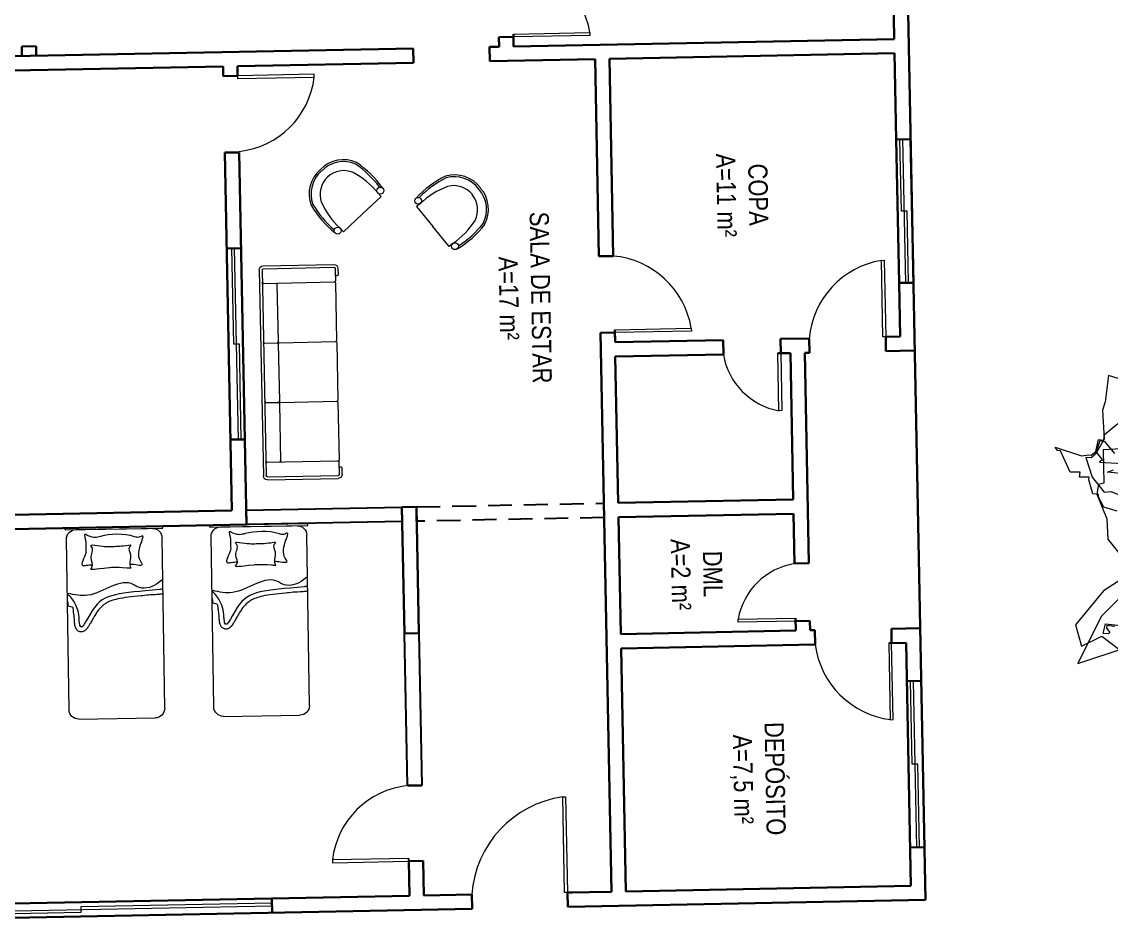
# Model space of a CAD drawing. Header units: metres. Extents: x -71 to 881, y -503 to 661.
# Drawn here: x 101.61 to 113, y -249.38 to -239.96 of the extents above; entities that cross this region are included whole.
import ezdxf

# ---------------------------------------------------------------- set-up
doc = ezdxf.new("R2010")
doc.units = ezdxf.units.M
doc.linetypes.add('ACAD_ISO02W100', pattern=[15, 12, -3])
doc.linetypes.add('CACHE', pattern=[0.375, 0.25, -0.125])
for name, color, linetype, lineweight in [('02. Paredes', 6, 'Continuous', 30), ('03. Esquadria janelas', 2, 'Continuous', 15), ('03. Esquadria Porta', 2, 'Continuous', 15), ('05. Textos', 5, 'Continuous', 0), ('07. Mobiliário', 51, 'Continuous', 5), ('08. Projeção', 1, 'ACAD_ISO02W100', 5)]:
    doc.layers.add(name, color=color, linetype=linetype, lineweight=lineweight)
doc.layers.add('02.b. Parede a demolir', color=1, linetype='CACHE')
doc.layers.add('02.c. Parede a construir', color=5, linetype='Continuous')
doc.layers.add('ARBRE', color=100, linetype='Continuous', lineweight=13, true_color=0x00ff3f)
doc.styles.add('ESC 1.100', font='ARIALN.TTF', dxfattribs={"height": 0.2})

# ---------------------------------------------------------------- blocks, each defined once
blk = doc.blocks.new('camasolteiro02')
for p, q in [((51.1, 0), (-51.1, 0)), ((-51.1, 0), (51.1, 0)), ((-51.1, -2), (-51.1, 0)), ((51.1, -2), (51.1, 0)), ((40, -2), (-51.1, -2)), ((35, -2), (-35, -2)), ((51.1, -2), (-34.1, -2)), ((-50, -190), (-50, -12)), ((50, -190), (50, -12)), ((40, -200), (-40, -200))]:
    blk.add_line(p, q)
for centre, radius, start, end in [((-40, -12), 10, 90, 180), ((40, -12), 10, 0, 90), ((-49, -57.4), 1.23, 90, 142.8431), ((49.1, -69.7), 1.23, 39.6145, 90), ((-40, -190), 10, 180, 270), ((40, -190), 10, 270, 0)]:
    blk.add_arc(centre, radius, start, end)
for points, knots in [([(-15.9, -39), (-16.7, -38.9), (-21.1, -38.7), (-30.8, -41.7), (-24.6, -32.2), (-24.2, -25), (-32.2, -7.2), (-25.5, -11.9), (-11.6, -6.3), (9.3, -7.2), (22.1, -11.9), (31.1, -6.5), (31, -7.8), (30.6, -11.1), (29.4, -14.9), (30.1, -21.2), (28.5, -27.9), (37.9, -40.6), (28.3, -39.2), (25.2, -38.9), (23.1, -38.9), (23, -38.9)], [81.687104, 81.687104, 81.687104, 81.687104, 84.303092, 94.490265, 95.821174, 114.974443, 124.217806, 127.994946, 132.672535, 168.407907, 181.157056, 185.083873, 185.083873, 185.083873, 194.913874, 196.95947, 203.804533, 217.332123, 221.076914, 227.501963, 227.635262, 227.635262, 227.635262, 227.635262]), ([(-12.6, -42.9), (-14.1, -43), (-15.5, -43.2), (-17, -43.3), (-16.9, -43), (-16, -40.9), (-15.4, -35.9), (-18.1, -28.7), (-13.3, -22.6), (-18.2, -18.5), (-7.8, -20.1), (1.6, -20), (11.3, -20.4), (26.3, -17.4), (22.4, -21.5), (22.9, -26.1), (25.9, -32.8), (21.3, -39), (26.3, -44.5), (21.9, -44), (0.5, -41.9), (-12.6, -42.9)], [128.109957, 128.109957, 128.109957, 128.109957, 133.877174, 133.877174, 133.877174, 134.700022, 140.852367, 148.288711, 156.818578, 158.771961, 161.075668, 177.368653, 194.033089, 200.69833, 202.514132, 207.842433, 213.9765, 223.65884, 225.88537, 231.073357, 231.878679, 231.878679, 231.878679, 231.878679]), ([(-50, -64.8), (-49.4, -65.6), (-5, -69.7), (19.9, -66.9), (37.6, -114.5), (38, -91.4), (39.4, -84.5), (43.9, -75.4), (47.1, -71.4), (49.8, -69.5), (49.3, -69), (49.2, -68.7), (49.1, -68.5)], [1.179138, 1.179138, 1.179138, 1.179138, 4.278979, 98.140229, 150.29156, 154.194563, 163.809696, 172.228699, 179.388193, 179.916356, 180.434462, 181.065997, 181.065997, 181.065997, 181.065997]), ([(-50, -70.4), (-50, -70.4), (-49.9, -70.4), (-49.3, -70.6), (-48.7, -70.7), (-48.1, -70.8), (-47.9, -70.8), (-47.5, -70.8), (-47.4, -70.8), (-46.9, -70.9), (-46.5, -70.9), (-45.4, -71), (-44.7, -71.1), (-42.5, -71.3), (-36.1, -71.4), (-32, -71.8), (-29.4, -72), (-22, -72.7), (-17.5, -73.1), (-9.5, -73.9), (-6, -74.4), (-0.3, -75.6), (2, -76.2), (6.1, -77.6), (8, -78.4), (11.4, -80.4), (13, -81.6), (16, -84.4), (17.5, -86.1), (19.4, -88.7), (19.8, -89.3), (20.7, -90.5), (21.1, -91.2), (22.5, -93.4), (23.5, -95.1), (25.2, -98.1), (26, -99.5), (27.3, -101.6), (27.8, -102.5), (28.8, -103.9), (29.2, -104.5), (29.9, -105.5), (30.2, -105.9), (30.9, -106.6), (31.2, -106.9), (31.9, -107.5), (32.3, -107.8), (33, -108.2), (33.4, -108.4), (34.3, -108.7), (34.7, -108.8), (35.7, -108.9), (36.2, -108.9), (37.3, -108.8), (37.8, -108.6), (38.8, -108.2), (39.3, -107.9), (40, -107.3), (40.3, -107), (40.8, -106.3), (41, -106), (41.4, -105.4), (41.5, -105.1), (41.9, -104.2), (42.1, -103.7), (42.4, -102.5), (42.5, -101.9), (42.7, -100.6), (42.7, -100), (42.8, -98.8), (42.9, -98.4), (42.9, -97.6), (42.9, -97.2), (42.9, -96.4), (43, -96.1), (43, -95.2), (43, -94.8), (43, -93.9), (43.1, -93.4), (43.2, -92.5), (43.2, -92), (43.4, -90.6), (43.5, -89.6), (43.7, -88), (43.8, -87.3), (43.9, -86.2), (43.9, -85.6), (44, -84.8), (44, -84.5), (44.1, -83.6), (44.1, -83), (49.1, -81.9), (49.1, -81.4), (49.2, -80), (49.2, -79.3), (49.4, -78), (49.5, -77.5), (49.6, -77), (49.7, -76.9), (49.8, -76.7), (49.8, -76.5), (49.9, -76.3), (50, -76.3), (50, -76.2)], [2.761415, 2.761415, 2.761415, 2.761415, 2.829206, 2.829206, 3.660886, 3.660886, 4.097157, 4.097157, 4.464162, 4.464162, 5.39152, 5.39152, 7.246236, 7.246236, 10.955667, 10.955667, 18.37453, 18.37453, 33.212255, 33.212255, 48.04998, 48.04998, 60.019504, 60.019504, 71.989027, 71.989027, 83.95855, 83.95855, 95.928074, 95.928074, 99.337206, 99.337206, 102.746339, 102.746339, 110.488091, 110.488091, 116.982094, 116.982094, 121.58744, 121.58744, 125.074699, 125.074699, 127.748544, 127.748544, 129.874348, 129.874348, 131.607074, 131.607074, 133.012182, 133.012182, 134.185572, 134.185572, 135.358962, 135.358962, 136.532352, 136.532352, 137.705742, 137.705742, 138.879132, 138.879132, 140.052522, 140.052522, 141.225912, 141.225912, 143.645822, 143.645822, 146.065732, 146.065732, 148.485642, 148.485642, 149.88036, 149.88036, 151.014889, 151.014889, 152.149417, 152.149417, 153.508303, 153.508303, 155.04767, 155.04767, 156.587038, 156.587038, 159.665773, 159.665773, 161.486893, 161.486893, 162.994551, 162.994551, 163.773757, 163.773757, 165.332168, 165.332168, 166.890579, 166.890579, 169.462976, 169.462976, 172.035372, 172.035372, 172.917822, 172.917822, 173.800272, 173.800272, 174.402112, 174.402112, 174.402112, 174.402112])]:
    blk.add_open_spline(points, degree=3, knots=knots)
blk.add_spline([(-49, -56.2), (-43.4, -60.3), (-23.1, -62.6), (-19.7, -60.5), (28.6, -70.8), (49.1, -68.5)], degree=3)
blk = doc.blocks.new('rtry')
for p, q in [((39005.89, 28770.38), (39188.89, 28770.38)), ((39002.39, 28766.88), (39002.39, 28703.88)), ((39004.89, 28766.88), (39004.89, 28703.88)), ((39005.89, 28767.88), (39188.89, 28767.88)), ((39017.89, 28766.88), (39017.89, 28703.88)), ((39070.89, 28766.88), (39070.89, 28755.88)), ((39123.89, 28766.88), (39123.89, 28755.88)), ((39176.89, 28766.88), (39176.89, 28703.88)), ((39189.89, 28766.88), (39189.89, 28703.88)), ((39192.39, 28766.88), (39192.39, 28703.88)), ((39018.89, 28754.88), (39069.89, 28754.88)), ((39070.89, 28753.88), (39070.89, 28703.88)), ((39071.89, 28754.88), (39122.89, 28754.88)), ((39123.89, 28753.88), (39123.89, 28703.88)), ((39124.89, 28754.88), (39175.89, 28754.88)), ((39005.89, 28702.88), (39016.89, 28702.88)), ((39018.89, 28702.88), (39069.89, 28702.88)), ((39071.89, 28702.88), (39122.89, 28702.88)), ((39124.89, 28702.88), (39175.89, 28702.88)), ((39188.89, 28702.88), (39177.89, 28702.88)), ((39005.89, 28700.38), (39011.39, 28700.38)), ((39188.89, 28700.38), (39183.39, 28700.38))]:
    blk.add_line(p, q)
for centre, radius, start, end in [((39005.89, 28766.88), 3.5, 90, 180), ((39188.89, 28766.88), 3.5, 0, 90), ((39005.89, 28766.88), 1, 90, 180), ((39016.89, 28766.88), 1, 0, 90), ((39018.89, 28766.88), 1, 90, 180), ((39069.89, 28766.88), 1, 0, 90), ((39071.89, 28766.88), 1, 90, 180), ((39122.89, 28766.88), 1, 0, 90), ((39124.89, 28766.88), 1, 90, 180), ((39175.89, 28766.88), 1, 0, 90), ((39177.89, 28766.88), 1, 90, 180), ((39188.89, 28766.88), 1, 0, 90), ((39018.89, 28755.88), 1, 180, 270), ((39018.89, 28753.88), 1, 90, 180), ((39069.89, 28755.88), 1, 270, 0), ((39069.89, 28753.88), 1, 0, 90), ((39071.89, 28755.88), 1, 180, 270), ((39071.89, 28753.88), 1, 90, 180), ((39122.89, 28755.88), 1, 270, 0), ((39122.89, 28753.88), 1, 0, 90), ((39124.89, 28755.88), 1, 180, 270), ((39124.89, 28753.88), 1, 90, 180), ((39175.89, 28755.88), 1, 270, 0), ((39175.89, 28753.88), 1, 0, 90), ((39005.89, 28703.88), 3.5, 180, 270), ((39005.89, 28703.88), 1, 180, 270), ((39011.39, 28701.63), 1.25, 270, 90), ((39016.89, 28703.88), 1, 270, 0), ((39018.89, 28703.88), 1, 180, 270), ((39069.89, 28703.88), 1, 270, 0), ((39071.89, 28703.88), 1, 180, 270), ((39122.89, 28703.88), 1, 270, 0), ((39124.89, 28703.88), 1, 180, 270), ((39175.89, 28703.88), 1, 270, 0), ((39177.89, 28703.88), 1, 180, 270), ((39183.39, 28701.63), 1.25, 90, 270), ((39188.89, 28703.88), 3.5, 270, 0), ((39188.89, 28703.88), 1, 270, 0)]:
    blk.add_arc(centre, radius, start, end)
blk = doc.blocks.new('WMF2', base_point=(0, 0.01))
at = {"color": 251, "lineweight": 0, "true_color": 0x636466}
for points in [[(205.76, -70.03), (212.07, -61.12), (204.08, -54.99), (204.77, -53.52), (202.84, -51.25), (195.1, -48.95), (190.12, -45.33), (178.29, -45.44)], [(174.7, -43.59), (173.01, -29.2), (166.39, -14.78), (160.89, -29.58)], [(218.84, -83.17), (228.67, -76.4), (223.08, -70.7), (221.59, -68.47), (214.46, -63.39), (212.7, -59.01), (209.83, -58.98), (210.04, -58.28), (209.88, -57.88), (205.22, -63.07)], [(177.81, -43.34), (178.67, -34.61), (175.87, -21.54), (169.72, -18.91), (168.26, -25.61), (158.55, -28.14)], [(169.87, -28.84), (169.25, -28.23), (167.56, -28.23), (167.56, -27.6), (168.66, -26.5), (170.48, -28.84), (164.64, -34.67)], [(168.04, -30.53), (169.87, -28.84), (169.87, -28.84)], [(220.57, -50.22), (221.79, -50.2), (214.78, -54.92), (213.59, -56.76), (213.1, -57.26), (213.13, -59.1), (215.47, -61.97), (214.27, -63.08), (215.5, -64.29), (215.56, -69.52)], [(202.55, -61.52), (206.05, -57.94), (205.47, -59.78)], [(209.03, -63.15), (213.66, -63.1), (214.86, -61.99), (212.51, -58.47), (212.49, -56.77), (213.57, -55.55), (207.7, -53.3), (201.85, -53.37), (200.78, -55.09), (195.57, -58.07)], [(194.9, -52.85), (198.42, -50.48), (201.82, -51.06), (202.43, -51.55), (203.66, -50.42), (207.69, -52.09), (208.3, -52.68), (210.1, -50.35), (211.21, -51.44), (213, -49.09), (219.97, -50.84), (220.57, -50.22), (220.57, -50.22)]]:
    blk.add_lwpolyline(points, dxfattribs=at)

msp = doc.modelspace()

# ---------------------------------------------------------------- linework, layer by layer
msp.add_line((111.046, -248.589), (110.896, -248.592))
at = {"layer": '02. Paredes'}
for p, q in [((110.796, -235.831), (111.057, -249.139)), ((110.649, -235.984), (110.731, -240.144)), ((106.749, -240.122), (106.599, -240.125)), ((106.599, -240.125), (106.601, -240.224)), ((106.749, -240.092), (106.751, -240.222)), ((106.751, -240.222), (106.749, -240.122)), ((106.751, -240.222), (110.731, -240.144)), ((98.613, -240.381), (105.702, -240.242)), ((101.61, -240.222), (101.76, -240.219)), ((101.61, -240.222), (101.76, -240.219)), ((101.612, -240.322), (101.61, -240.222)), ((101.76, -240.219), (101.762, -240.319)), ((105.702, -240.242), (105.704, -240.392)), ((106.501, -240.226), (106.601, -240.224)), ((106.501, -240.226), (106.504, -240.376)), ((107.754, -240.352), (110.733, -240.293)), ((110.733, -240.293), (110.751, -241.193)), ((103.865, -240.428), (105.704, -240.392)), ((106.504, -240.376), (107.604, -240.355)), ((107.604, -240.355), (107.644, -242.414)), ((107.754, -240.352), (107.794, -242.412)), ((98.466, -240.534), (103.715, -240.431)), ((103.715, -240.431), (103.717, -240.531)), ((103.867, -240.528), (103.717, -240.531)), ((103.865, -240.428), (103.867, -240.528)), ((110.751, -241.193), (110.901, -241.19)), ((110.751, -241.193), (110.901, -241.19)), ((110.781, -242.693), (110.751, -241.193)), ((110.901, -241.19), (110.931, -242.69)), ((103.882, -241.328), (103.732, -241.331)), ((103.882, -241.328), (103.959, -245.217)), ((103.732, -241.331), (103.806, -245.07)), ((103.752, -242.331), (103.902, -242.328)), ((107.794, -242.412), (107.644, -242.414)), ((110.931, -242.69), (110.781, -242.693)), ((110.781, -242.693), (110.792, -243.253)), ((107.81, -243.211), (107.66, -243.214)), ((107.66, -243.214), (107.775, -249.053)), ((107.81, -243.181), (107.812, -243.311)), ((107.81, -243.211), (107.812, -243.311)), ((107.812, -243.311), (107.81, -243.211)), ((110.792, -243.253), (110.642, -243.256)), ((110.642, -243.256), (110.644, -243.406)), ((108.942, -243.289), (107.812, -243.311)), ((108.942, -243.289), (108.945, -243.439)), ((109.842, -243.272), (109.542, -243.277)), ((109.542, -243.277), (109.545, -243.427)), ((109.842, -243.272), (109.845, -243.422)), ((108.945, -243.439), (107.815, -243.461)), ((107.815, -243.461), (107.845, -244.991)), ((109.645, -243.425), (109.515, -243.428)), ((109.645, -243.425), (109.675, -244.955)), ((109.845, -243.422), (109.795, -243.423)), ((109.795, -243.423), (109.838, -245.622)), ((110.944, -243.4), (110.644, -243.406)), ((103.791, -244.33), (103.941, -244.327)), ((109.675, -244.955), (107.845, -244.991)), ((103.806, -245.07), (98.557, -245.173)), ((105.585, -245.035), (105.735, -245.032)), ((105.735, -245.032), (105.585, -245.035)), ((105.585, -245.035), (105.611, -246.355)), ((105.735, -245.032), (105.761, -246.352)), ((109.678, -245.105), (107.848, -245.141)), ((107.848, -245.141), (107.872, -246.361)), ((109.678, -245.105), (109.688, -245.625)), ((103.959, -245.217), (98.71, -245.32)), ((109.838, -245.622), (109.688, -245.625)), ((109.699, -246.195), (109.702, -246.325)), ((109.85, -246.222), (109.7, -246.225)), ((109.85, -246.222), (109.852, -246.322)), ((109.702, -246.325), (107.872, -246.361)), ((109.901, -246.321), (109.852, -246.322)), ((109.904, -246.471), (109.901, -246.321)), ((111.001, -246.299), (110.701, -246.305)), ((110.704, -246.455), (110.701, -246.305)), ((110.704, -246.455), (110.701, -246.305)), ((105.761, -246.352), (105.611, -246.355)), ((110.854, -246.452), (110.674, -246.456)), ((110.854, -246.452), (110.904, -248.992)), ((109.904, -246.471), (107.875, -246.511)), ((107.875, -246.511), (107.925, -249.05)), ((111.012, -246.849), (110.862, -246.852)), ((105.643, -247.945), (105.792, -247.942)), ((111.046, -248.589), (110.896, -248.592)), ((105.658, -248.735), (105.808, -248.732)), ((105.658, -248.735), (105.808, -248.732)), ((105.658, -248.735), (105.665, -249.095)), ((105.665, -249.095), (105.658, -248.735)), ((105.808, -248.732), (105.815, -249.092)), ((107.775, -249.053), (107.315, -249.062)), ((107.315, -249.062), (107.318, -249.212)), ((107.365, -249.061), (107.335, -249.062)), ((110.904, -248.992), (107.925, -249.05)), ((105.665, -249.095), (98.786, -249.229)), ((104.225, -249.123), (104.228, -249.273)), ((106.315, -249.082), (105.815, -249.092)), ((106.315, -249.082), (106.318, -249.232)), ((111.057, -249.139), (107.318, -249.212)), ((106.318, -249.232), (98.639, -249.382))]:
    msp.add_line(p, q, dxfattribs=at)
at = {"layer": '02.b. Parede a demolir'}
msp.add_lwpolyline([(105.738, -245.182), (105.735, -245.032), (107.695, -244.994), (107.698, -245.144)], close=True, dxfattribs=at)
at = {"layer": '02.c. Parede a construir'}
msp.add_lwpolyline([(105.585, -245.035), (105.588, -245.185), (103.959, -245.217), (103.956, -245.067)], close=True, dxfattribs=at)
for points in [[(105.643, -247.945), (105.611, -246.355), (105.761, -246.352), (105.792, -247.942)], [(105.808, -248.732), (105.658, -248.735), (105.657, -248.705)]]:
    msp.add_lwpolyline(points, dxfattribs=at)
at = {"layer": '03. Esquadria janelas'}
for p, q in [((110.806, -241.942), (110.791, -241.193)), ((110.851, -242.692), (110.821, -241.192)), ((110.866, -241.941), (110.806, -241.942)), ((110.881, -242.691), (110.866, -241.941)), ((103.802, -242.33), (103.822, -243.33)), ((103.832, -242.329), (103.871, -244.329)), ((103.822, -243.33), (103.882, -243.328)), ((103.882, -243.328), (103.901, -244.328)), ((110.919, -247.721), (110.902, -246.851)), ((110.966, -248.591), (110.932, -246.851)), ((110.979, -247.72), (110.919, -247.721)), ((110.996, -248.59), (110.979, -247.72)), ((104.226, -249.173), (102.227, -249.212)), ((104.227, -249.203), (100.228, -249.281)), ((102.228, -249.272), (100.228, -249.311)), ((102.227, -249.212), (102.228, -249.272))]:
    msp.add_line(p, q, dxfattribs=at)
at = {"layer": '03. Esquadria Porta'}
for points in [[(107.549, -240.076), (107.549, -240.106), (106.749, -240.122), (106.749, -240.092)], [(104.667, -240.542), (104.667, -240.512), (103.867, -240.528), (103.867, -240.558)], [(110.596, -242.457), (110.626, -242.456), (110.642, -243.256), (110.612, -243.256)], [(108.609, -243.166), (108.61, -243.196), (107.81, -243.211), (107.81, -243.181)], [(109.526, -244.028), (109.515, -243.428), (109.545, -243.427), (109.556, -244.027)], [(109.099, -246.207), (109.699, -246.195), (109.7, -246.225), (109.1, -246.237)], [(110.69, -247.256), (110.72, -247.255), (110.704, -246.455), (110.674, -246.456)], [(107.265, -248.063), (107.295, -248.062), (107.315, -249.062), (107.285, -249.063)], [(104.858, -248.72), (104.858, -248.75), (105.658, -248.735), (105.657, -248.705)]]:
    msp.add_lwpolyline(points, close=True, dxfattribs=at)
at = {"layer": '07. Mobiliário'}
for p, q in [((105.332, -241.752), (105.366, -241.789)), ((105.366, -241.789), (105.17, -241.973)), ((105.777, -241.862), (105.738, -241.893)), ((105.738, -241.893), (105.908, -242.103)), ((104.973, -242.158), (105.17, -241.973)), ((104.939, -242.121), (104.973, -242.158)), ((106.077, -242.312), (105.908, -242.103)), ((106.116, -242.281), (106.077, -242.312))]:
    msp.add_line(p, q, dxfattribs=at)
for centre in [(105.358, -241.728), (105.754, -241.834), (104.913, -242.146), (106.139, -242.309)]:
    msp.add_circle(centre, 0.0357, dxfattribs=at)
for centre, radius, start, end in [((104.973, -241.74), 0.335, 65.8497, 136.0176), ((104.973, -241.74), 0.315, 66.1586, 136.0176), ((104.529, -242.297), 1.04, 34.7716, 56.0301), ((104.949, -241.763), 0.335, 130.3328, 200.5007), ((104.949, -241.763), 0.315, 130.3328, 200.1918), ((104.978, -241.773), 0.254, 67.7598, 132.5679), ((104.669, -242.288), 0.852, 38.9515, 61.6384), ((104.529, -242.297), 1.02, 36.299, 55.9326), ((104.982, -241.769), 0.254, 133.7825, 198.5906), ((106.498, -242.51), 1.04, 116.1341, 137.3926), ((106.498, -242.51), 1.02, 116.2316, 135.8652), ((106.134, -241.898), 0.335, 36.1467, 106.3145), ((106.134, -241.898), 0.315, 36.1467, 106.0057), ((106.36, -242.483), 0.852, 110.5258, 133.2128), ((106.125, -241.93), 0.254, 39.5964, 104.4045), ((106.121, -241.926), 0.254, 333.5737, 38.3818), ((106.154, -241.924), 0.315, 331.9725, 41.8315), ((106.154, -241.924), 0.335, 331.6636, 41.8315), ((105.533, -241.355), 1.04, 210.3202, 231.5787), ((105.533, -241.355), 1.02, 210.4177, 230.0513), ((105.516, -241.494), 0.852, 204.7119, 227.3989), ((105.63, -241.581), 0.852, 304.7654, 327.4523), ((105.632, -241.441), 1.04, 300.5855, 321.844), ((105.632, -241.441), 1.02, 302.1129, 321.7465)]:
    msp.add_arc(centre, radius, start, end, dxfattribs=at)
at = {"layer": '08. Projeção'}
for centre, radius, start, end in [((106.676, -240.213), 0.883, 8.9324, 86.252), ((103.79, -240.44), 0.883, 275.9948, 353.3144), ((107.715, -243.314), 0.906, 9.4458, 84.9904), ((110.745, -243.351), 0.906, 99.4458, 174.9904), ((109.649, -243.325), 0.713, 189.1847, 260.1245), ((109.802, -246.329), 0.713, 99.1847, 170.1245), ((110.804, -246.356), 0.906, 187.2564, 262.801), ((105.735, -248.823), 0.883, 95.9948, 173.3144), ((107.42, -249.16), 1.108, 98.0461, 175.9456)]:
    msp.add_arc(centre, radius, start, end, dxfattribs=at)

# ---------------------------------------------------------------- block references
at = {"layer": '07. Mobiliário'}
for name, p, xscale, yscale, zscale, rotation in [('rtry', (433.178, 223.116), -0.01176470588235127, 0.01176470588235127, 0.01176470588235127, 91.16371534951979), ('camasolteiro02', (102.575, -245.244), -0.01, 0.01, 0.01, 0.8801066568477633), ('camasolteiro02', (104.088, -245.215), -0.01, 0.01, 0.01, 0.8801066568477633)]:
    msp.add_blockref(name, p, dxfattribs=dict(at, xscale=xscale, yscale=yscale, zscale=zscale, rotation=rotation))
at = {"layer": 'ARBRE', "color": 251, "lineweight": 5, "true_color": 0x636466, "xscale": 0.03451886634015593, "yscale": 0.03451886634015593, "zscale": 0.03451886634015593, "rotation": 128.5771086415459}
msp.add_blockref('WMF2', (115.831, -251.476), dxfattribs=at)

# ---------------------------------------------------------------- texts
at = {"layer": '05. Textos', "char_height": 0.2, "width": 6.86676, "attachment_point": 2, "rotation": 271.0931, "style": 'ESC 1.100'}
for s, insert in [('COPA\\PA=11 m²', (109.41, -241.768)), ('SALA DE ESTAR\\PA=17 m²', (107.136, -242.844)), ('DML\\PA=2 m²', (108.935, -245.731)), ('DEPÓSITO\\PA=7,5 m²', (109.586, -247.87))]:
    msp.add_mtext(s, dxfattribs=dict(at, insert=insert))

doc.saveas('drawing.dxf')
